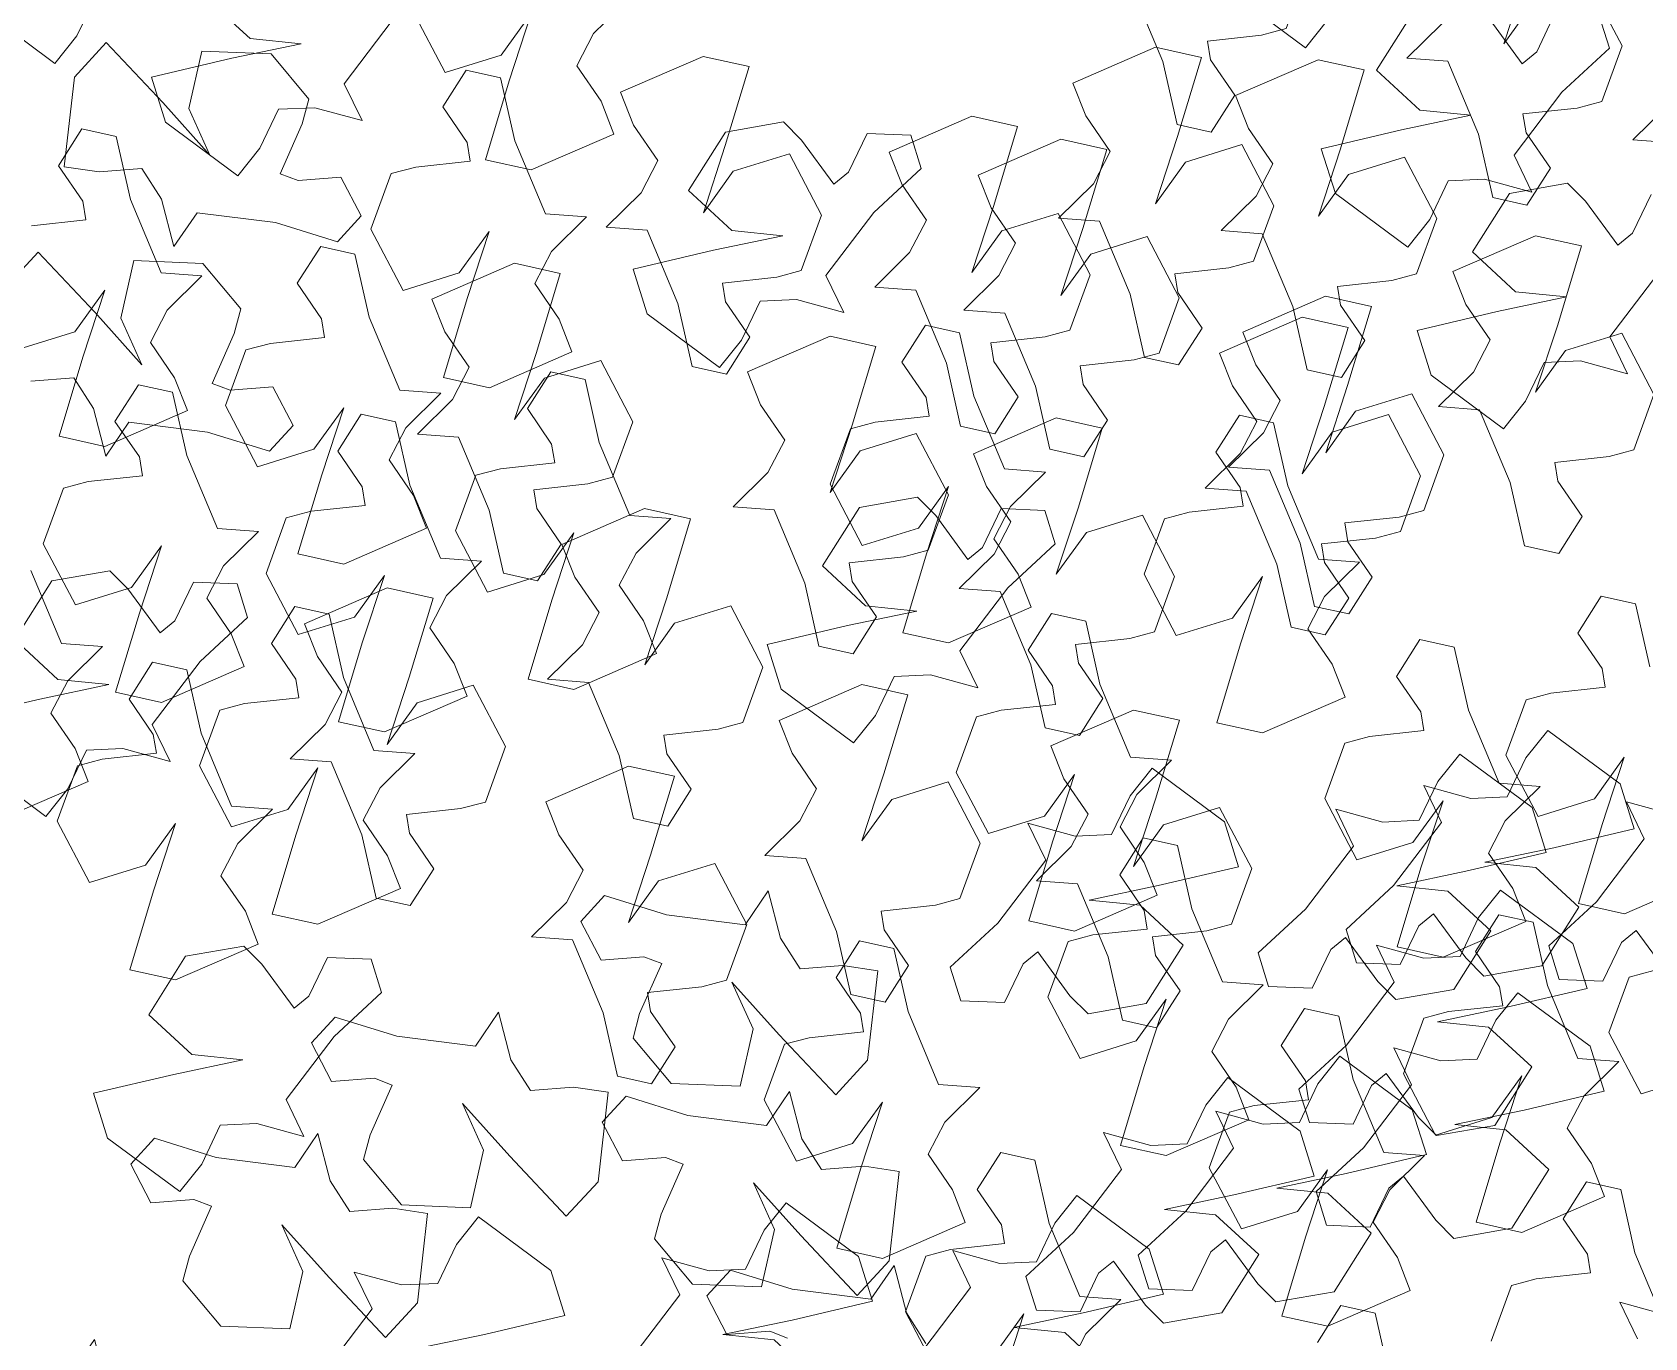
# Model space of a CAD drawing. Header units: metres. Extents: x 8 to 2416, y -346 to 476.
# Drawn here: x 214.149 to 214.665, y -95.504 to -95.085 of the extents above; entities that cross this region are included whole.
import ezdxf

# ---------------------------------------------------------------- set-up
doc = ezdxf.new("R2010")
doc.units = ezdxf.units.M
doc.linetypes.add('0', pattern=[0])
doc.layers.get('0').update_dxf_attribs({"color": 250, "linetype": '0', "lineweight": 20})
doc.layers.add('ARBOLES', color=86, linetype='Continuous', lineweight=0)

# ---------------------------------------------------------------- blocks, each defined once
blk = doc.blocks.new('TREES')
at = {"layer": 'ARBOLES', "color": 252, "true_color": 0x8da178}
for p, q in [((0.05666, 0.07381), (0.0601, 0.07791)), ((0.11789, 0.07807), (0.10928, 0.07333)), ((0.12298, 0.07743), (0.11789, 0.07807)), ((0.12121, 0.0686), (0.12298, 0.07743)), ((0.03681, 0.07438), (0.04093, 0.06805)), ((0.04686, 0.07052), (0.04969, 0.07535)), ((0.04969, 0.07535), (0.04799, 0.06782)), ((0.05517, 0.07013), (0.05666, 0.07381)), ((0.06883, 0.07244), (0.06021, 0.0677)), ((0.07391, 0.0718), (0.06883, 0.07244)), ((0.10928, 0.07333), (0.11102, 0.06989)), ((0.04093, 0.06805), (0.04686, 0.07052)), ((0.07214, 0.06297), (0.07391, 0.0718)), ((0.05818, 0.06652), (0.05517, 0.07013)), ((0.09863, 0.06869), (0.09001, 0.06395)), ((0.10372, 0.06805), (0.09863, 0.06869)), ((0.11102, 0.06989), (0.11402, 0.06628)), ((0.00379, 0.06784), (0.00069, 0.06375)), ((0.01055, 0.06189), (0.00379, 0.06784)), ((0.01428, 0.06788), (0.01346, 0.06151)), ((0.02182, 0.06829), (0.01428, 0.06788)), ((0.02641, 0.06375), (0.02182, 0.06829)), ((0.04799, 0.06782), (0.04621, 0.05899)), ((0.06021, 0.0677), (0.06195, 0.06427)), ((0.10194, 0.05922), (0.10372, 0.06805)), ((0.1195, 0.06106), (0.12121, 0.0686)), ((0.12826, 0.06836), (0.12234, 0.06589)), ((0.13238, 0.06204), (0.12826, 0.06836)), ((0.05991, 0.06309), (0.05818, 0.06652)), ((0.11402, 0.06628), (0.11254, 0.0626)), ((0.12234, 0.06589), (0.1195, 0.06106)), ((0.00069, 0.06375), (0.00049, 0.05392)), ((0.02594, 0.061), (0.02641, 0.06375)), ((0.06195, 0.06427), (0.06496, 0.06066)), ((0.09001, 0.06395), (0.09175, 0.06052)), ((0.01622, 0.05665), (0.01055, 0.06189)), ((0.0513, 0.05835), (0.05991, 0.06309)), ((0.07044, 0.05544), (0.07214, 0.06297)), ((0.07919, 0.06274), (0.07327, 0.06027)), ((0.08332, 0.05641), (0.07919, 0.06274)), ((0.11254, 0.0626), (0.1091, 0.0585)), ((0.13075, 0.0558), (0.13238, 0.06204)), ((0.01346, 0.06151), (0.01622, 0.05665)), ((0.02406, 0.05535), (0.02594, 0.061)), ((0.06496, 0.06066), (0.06347, 0.05698)), ((0.07327, 0.06027), (0.07044, 0.05544)), ((0.09175, 0.06052), (0.09476, 0.05691)), ((0.04621, 0.05899), (0.0513, 0.05835)), ((0.10024, 0.05169), (0.10194, 0.05922)), ((0.109, 0.05899), (0.10307, 0.05652)), ((0.11312, 0.05266), (0.109, 0.05899)), ((0.1091, 0.0585), (0.11358, 0.05859)), ((0.11358, 0.05859), (0.11766, 0.05097)), ((0.06347, 0.05698), (0.06003, 0.05288)), ((0.08168, 0.05017), (0.08332, 0.05641)), ((0.09476, 0.05691), (0.09327, 0.05323)), ((0.10307, 0.05652), (0.10024, 0.05169)), ((0.02605, 0.0548), (0.02406, 0.05535)), ((0.03068, 0.0556), (0.02605, 0.0548)), ((0.03328, 0.0516), (0.03068, 0.0556)), ((0.1223, 0.05363), (0.12814, 0.05482)), ((0.12814, 0.05482), (0.13075, 0.0558)), ((-0.09861, 0.05326), (-0.10023, 0.04885)), ((-0.09236, 0.04998), (-0.09385, 0.05351)), ((0.00049, 0.05392), (0.00433, 0.05371)), ((0.00433, 0.05371), (0.00896, 0.05451)), ((0.00896, 0.05451), (0.0114, 0.05138)), ((0.06003, 0.05288), (0.06451, 0.05297)), ((0.06451, 0.05297), (0.06859, 0.04534)), ((0.09327, 0.05323), (0.08983, 0.04913)), ((0.12282, 0.05162), (0.1223, 0.05363)), ((-0.13382, 0.05201), (-0.12541, 0.04692)), ((-0.11403, 0.05193), (-0.11745, 0.0452)), ((-0.1017, 0.0474), (-0.10566, 0.05186)), ((0.0114, 0.05138), (0.01324, 0.04635)), ((0.03096, 0.04854), (0.03328, 0.0516)), ((0.11149, 0.04642), (0.11312, 0.05266)), ((0.12583, 0.04801), (0.12282, 0.05162)), ((0.13893, 0.05273), (0.13031, 0.04799)), ((0.14402, 0.05209), (0.13893, 0.05273)), ((0.14224, 0.04326), (0.14402, 0.05209)), ((-0.12541, 0.04692), (-0.1233, 0.05014)), ((-0.09708, 0.04471), (-0.09236, 0.04998)), ((0.01324, 0.04635), (0.0154, 0.05028)), ((0.0154, 0.05028), (0.02404, 0.05)), ((0.02404, 0.05), (0.03096, 0.04854)), ((0.07907, 0.0492), (0.08168, 0.05017)), ((0.11766, 0.05097), (0.11986, 0.04424)), ((-0.10023, 0.04885), (-0.1017, 0.0474)), ((0.05043, 0.04803), (0.04181, 0.04329)), ((0.05551, 0.04739), (0.05043, 0.04803)), ((0.07323, 0.048), (0.07907, 0.0492)), ((0.07375, 0.046), (0.07323, 0.048)), ((0.08983, 0.04913), (0.09431, 0.04922)), ((0.09431, 0.04922), (0.09839, 0.04159)), ((0.12366, 0.04377), (0.12583, 0.04801)), ((0.13031, 0.04799), (0.13205, 0.04455)), ((0.05374, 0.03856), (0.05551, 0.04739)), ((0.07676, 0.04239), (0.07375, 0.046)), ((0.10887, 0.04545), (0.11149, 0.04642)), ((-0.11745, 0.0452), (-0.11235, 0.0413)), ((-0.10164, 0.03737), (-0.09708, 0.04471)), ((-0.00146, 0.04438), (-0.00456, 0.04029)), ((0.0053, 0.03842), (-0.00146, 0.04438)), ((0.00903, 0.04442), (0.00821, 0.03805)), ((0.01657, 0.04482), (0.00903, 0.04442)), ((0.02116, 0.04029), (0.01657, 0.04482)), ((0.06859, 0.04534), (0.07079, 0.03862)), ((0.10303, 0.04425), (0.10887, 0.04545)), ((0.10355, 0.04225), (0.10303, 0.04425)), ((0.11986, 0.04424), (0.12366, 0.04377)), ((0.13205, 0.04455), (0.13506, 0.04094)), ((0.04181, 0.04329), (0.04355, 0.03986)), ((0.07459, 0.03814), (0.07676, 0.04239)), ((0.08548, 0.04333), (0.07686, 0.03859)), ((0.09057, 0.04269), (0.08548, 0.04333)), ((0.08879, 0.03386), (0.09057, 0.04269)), ((0.14054, 0.03572), (0.14224, 0.04326)), ((0.1493, 0.04302), (0.14337, 0.04055)), ((0.15342, 0.0367), (0.1493, 0.04302)), ((-0.10675, 0.04126), (-0.11412, 0.03897)), ((-0.11235, 0.0413), (-0.10675, 0.04126)), ((0.09839, 0.04159), (0.10059, 0.03487)), ((0.10656, 0.03864), (0.10355, 0.04225)), ((0.13506, 0.04094), (0.13357, 0.03726)), ((0.14337, 0.04055), (0.14054, 0.03572)), ((-0.11412, 0.03897), (-0.12266, 0.03609)), ((0.02069, 0.03754), (0.02116, 0.04029)), ((0.04355, 0.03986), (0.04656, 0.03625)), ((-0.09933, 0.03353), (-0.10164, 0.03737)), ((0.01097, 0.03318), (0.0053, 0.03842)), ((0.00821, 0.03805), (0.01097, 0.03318)), ((0.01881, 0.03188), (0.02069, 0.03754)), ((0.05203, 0.03103), (0.05374, 0.03856)), ((0.06079, 0.03833), (0.05487, 0.03585)), ((0.06491, 0.032), (0.06079, 0.03833)), ((0.07079, 0.03862), (0.07459, 0.03814)), ((0.07686, 0.03859), (0.0786, 0.03516)), ((0.10439, 0.03439), (0.10656, 0.03864)), ((0.13357, 0.03726), (0.13013, 0.03316)), ((-0.12266, 0.03609), (-0.12067, 0.03137)), ((0.04656, 0.03625), (0.04507, 0.03257)), ((0.05487, 0.03585), (0.05203, 0.03103)), ((0.1109, 0.03676), (0.10228, 0.03202)), ((0.11598, 0.03612), (0.1109, 0.03676)), ((0.11421, 0.02729), (0.11598, 0.03612)), ((0.15179, 0.03046), (0.15342, 0.0367)), ((-0.11015, 0.0295), (-0.10853, 0.03391)), ((-0.10853, 0.03391), (-0.1046, 0.03446)), ((-0.1046, 0.03446), (-0.09933, 0.03353)), ((-0.09554, 0.03487), (-0.10176, 0.03316)), ((-0.09339, 0.03309), (-0.09554, 0.03487)), ((-0.08634, 0.03449), (-0.08796, 0.03009)), ((0.0786, 0.03516), (0.08161, 0.03155)), ((0.08709, 0.02633), (0.08879, 0.03386)), ((0.09584, 0.03363), (0.08992, 0.03116)), ((0.09997, 0.0273), (0.09584, 0.03363)), ((0.10059, 0.03487), (0.10439, 0.03439)), ((-0.10176, 0.03316), (-0.10518, 0.02643)), ((-0.08944, 0.02863), (-0.09339, 0.03309)), ((0.02081, 0.03133), (0.01881, 0.03188)), ((0.02543, 0.03213), (0.02081, 0.03133)), ((0.02803, 0.02813), (0.02543, 0.03213)), ((0.04507, 0.03257), (0.04163, 0.02847)), ((0.06328, 0.02576), (0.06491, 0.032)), ((0.10228, 0.03202), (0.10402, 0.02859)), ((0.13013, 0.03316), (0.13461, 0.03325)), ((0.13461, 0.03325), (0.13869, 0.02563)), ((-0.12067, 0.03137), (-0.11226, 0.02628)), ((-0.08796, 0.03009), (-0.08944, 0.02863)), ((-0.00092, 0.03025), (0.00371, 0.03105)), ((0.00371, 0.03105), (0.00615, 0.02792)), ((0.08161, 0.03155), (0.08012, 0.02787)), ((0.08992, 0.03116), (0.08709, 0.02633)), ((0.14917, 0.02948), (0.15179, 0.03046)), ((-0.11226, 0.02628), (-0.11015, 0.0295)), ((0.04163, 0.02847), (0.04611, 0.02855)), ((0.04611, 0.02855), (0.05019, 0.02093)), ((0.10402, 0.02859), (0.10703, 0.02498)), ((0.14333, 0.02829), (0.14917, 0.02948)), ((0.14385, 0.02628), (0.14333, 0.02829)), ((-0.10518, 0.02643), (-0.10008, 0.02253)), ((0.00615, 0.02792), (0.00799, 0.02289)), ((0.00799, 0.02289), (0.01015, 0.02681)), ((0.01015, 0.02681), (0.01879, 0.02653)), ((0.01879, 0.02653), (0.02571, 0.02508)), ((0.02571, 0.02508), (0.02803, 0.02813)), ((0.08012, 0.02787), (0.07668, 0.02377)), ((0.09833, 0.02106), (0.09997, 0.0273)), ((0.1125, 0.01976), (0.11421, 0.02729)), ((0.12126, 0.02706), (0.11534, 0.02459)), ((0.12538, 0.02073), (0.12126, 0.02706)), ((-0.08938, 0.0186), (-0.08481, 0.02594)), ((0.05483, 0.02359), (0.06067, 0.02478)), ((0.06067, 0.02478), (0.06328, 0.02576)), ((0.10703, 0.02498), (0.10554, 0.0213)), ((0.13869, 0.02563), (0.14089, 0.0189)), ((0.14686, 0.02267), (0.14385, 0.02628)), ((0.05535, 0.02159), (0.05483, 0.02359)), ((0.07668, 0.02377), (0.08116, 0.02386)), ((0.08116, 0.02386), (0.08524, 0.01623)), ((0.11534, 0.02459), (0.1125, 0.01976)), ((-0.09448, 0.0225), (-0.10186, 0.0202)), ((-0.10008, 0.02253), (-0.09448, 0.0225)), ((0.05836, 0.01798), (0.05535, 0.02159)), ((0.06708, 0.02269), (0.05846, 0.01795)), ((0.07217, 0.02205), (0.06708, 0.02269)), ((0.07039, 0.01322), (0.07217, 0.02205)), ((0.10554, 0.0213), (0.1021, 0.0172)), ((0.14469, 0.01843), (0.14686, 0.02267)), ((-0.10186, 0.0202), (-0.11039, 0.01733)), ((0.05019, 0.02093), (0.05239, 0.01421)), ((0.08988, 0.01889), (0.09572, 0.02009)), ((0.09572, 0.02009), (0.09833, 0.02106)), ((0.12375, 0.01449), (0.12538, 0.02073)), ((-0.08706, 0.01476), (-0.08938, 0.0186)), ((-0.05436, 0.01796), (-0.04926, 0.01407)), ((0.05619, 0.01373), (0.05836, 0.01798)), ((0.05846, 0.01795), (0.0602, 0.01452)), ((0.0904, 0.01689), (0.08988, 0.01889)), ((0.14089, 0.0189), (0.14469, 0.01843)), ((-0.11039, 0.01733), (-0.1084, 0.0126)), ((-0.0681, 0.01261), (-0.06648, 0.01701)), ((-0.03856, 0.01013), (-0.03399, 0.01748)), ((0.08524, 0.01623), (0.08744, 0.00951)), ((0.09341, 0.01328), (0.0904, 0.01689)), ((0.1021, 0.0172), (0.10658, 0.01729)), ((0.10658, 0.01729), (0.11066, 0.00966)), ((-0.09788, 0.01073), (-0.09626, 0.01514)), ((-0.09626, 0.01514), (-0.09233, 0.01569)), ((-0.09233, 0.01569), (-0.08706, 0.01476)), ((-0.07862, 0.01447), (-0.07021, 0.00938)), ((0.05239, 0.01421), (0.05619, 0.01373)), ((0.0602, 0.01452), (0.06321, 0.01091)), ((0.12114, 0.01352), (0.12375, 0.01449)), ((-0.16389, 0.01286), (-0.16606, 0.00861)), ((-0.16009, 0.01238), (-0.16389, 0.01286)), ((-0.15789, 0.00566), (-0.16009, 0.01238)), ((-0.1084, 0.0126), (-0.09999, 0.00751)), ((-0.07021, 0.00938), (-0.0681, 0.01261)), ((-0.04366, 0.01403), (-0.05104, 0.01174)), ((-0.04926, 0.01407), (-0.04366, 0.01403)), ((-0.02543, 0.01286), (-0.0276, 0.00861)), ((-0.02163, 0.01238), (-0.02543, 0.01286)), ((-0.01943, 0.00566), (-0.02163, 0.01238)), ((0.06869, 0.00569), (0.07039, 0.01322)), ((0.07744, 0.01299), (0.07152, 0.01052)), ((0.08157, 0.00666), (0.07744, 0.01299)), ((0.09124, 0.00903), (0.09341, 0.01328)), ((0.1153, 0.01232), (0.12114, 0.01352)), ((-0.09999, 0.00751), (-0.09788, 0.01073)), ((-0.05104, 0.01174), (-0.05957, 0.00886)), ((0.03991, 0.01142), (0.03129, 0.00668)), ((0.045, 0.01078), (0.03991, 0.01142)), ((0.04322, 0.00195), (0.045, 0.01078)), ((0.06321, 0.01091), (0.06172, 0.00723)), ((0.11582, 0.01032), (0.1153, 0.01232)), ((-0.05957, 0.00886), (-0.05758, 0.00413)), ((-0.03624, 0.0063), (-0.03856, 0.01013)), ((0.00959, 0.01046), (0.00337, 0.00875)), ((0.01174, 0.00868), (0.00959, 0.01046)), ((0.0188, 0.01008), (0.01717, 0.00567)), ((0.02356, 0.01033), (0.0188, 0.01008)), ((0.02504, 0.0068), (0.02356, 0.01033)), ((0.07152, 0.01052), (0.06869, 0.00569)), ((0.08744, 0.00951), (0.09124, 0.00903)), ((0.11066, 0.00966), (0.11286, 0.00294)), ((0.11883, 0.00671), (0.11582, 0.01032)), ((-0.16606, 0.00861), (-0.16305, 0.005)), ((-0.04544, 0.00667), (-0.04151, 0.00722)), ((-0.04151, 0.00722), (-0.03624, 0.0063)), ((-0.0276, 0.00861), (-0.02459, 0.005)), ((0.00337, 0.00875), (-0.00005, 0.00202)), ((0.0157, 0.00422), (0.01174, 0.00868)), ((0.06172, 0.00723), (0.05828, 0.00313)), ((0.16753, 0.00781), (0.16542, 0.00459)), ((0.17594, 0.00272), (0.16753, 0.00781)), ((-0.15381, -0.00196), (-0.15789, 0.00566)), ((-0.12884, 0.00629), (-0.13101, 0.00204)), ((-0.12504, 0.00581), (-0.12884, 0.00629)), ((-0.12284, -0.00091), (-0.12504, 0.00581)), ((-0.04706, 0.00226), (-0.04544, 0.00667)), ((-0.01535, -0.00196), (-0.01943, 0.00566)), ((0.01717, 0.00567), (0.0157, 0.00422)), ((0.02032, 0.00153), (0.02504, 0.0068)), ((0.03129, 0.00668), (0.03303, 0.00325)), ((0.07993, 0.00042), (0.08157, 0.00666)), ((0.09249, 0.00578), (0.08388, 0.00104)), ((0.09758, 0.00514), (0.09249, 0.00578)), ((0.12228, 0.00578), (0.11366, 0.00104)), ((0.11666, 0.00246), (0.11883, 0.00671)), ((0.12737, 0.00514), (0.12228, 0.00578)), ((-0.16305, 0.005), (-0.16253, 0.003)), ((-0.05758, 0.00413), (-0.04917, -0.00096)), ((-0.02459, 0.005), (-0.02407, 0.003)), ((0.09581, -0.00369), (0.09758, 0.00514)), ((0.12559, -0.00369), (0.12737, 0.00514)), ((0.16542, 0.00459), (0.1638, 0.00018)), ((-0.16837, 0.0018), (-0.17098, 0.00083)), ((-0.16253, 0.003), (-0.16837, 0.0018)), ((-0.13101, 0.00204), (-0.128, -0.00157)), ((-0.06662, 0.00254), (-0.06879, -0.00171)), ((-0.06282, 0.00206), (-0.06662, 0.00254)), ((-0.06062, -0.00466), (-0.06282, 0.00206)), ((-0.04917, -0.00096), (-0.04706, 0.00226)), ((-0.02991, 0.0018), (-0.03253, 0.00083)), ((-0.02407, 0.003), (-0.02991, 0.0018)), ((-0.00005, 0.00202), (0.00506, -0.00188)), ((0.03303, 0.00325), (0.03604, -0.00036)), ((0.04152, -0.00558), (0.04322, 0.00195)), ((0.05828, 0.00313), (0.06276, 0.00321)), ((0.06276, 0.00321), (0.06684, -0.00441)), ((0.11286, 0.00294), (0.11666, 0.00246)), ((0.17793, -0.00201), (0.17594, 0.00272)), ((-0.17098, 0.00083), (-0.17261, -0.00541)), ((-0.03253, 0.00083), (-0.03416, -0.00541)), ((0.01576, -0.00581), (0.02032, 0.00153)), ((0.05027, 0.00172), (0.04435, -0.00075)), ((0.0544, -0.00461), (0.05027, 0.00172)), ((0.07732, -0.00055), (0.07993, 0.00042)), ((0.08388, 0.00104), (0.08562, -0.0024)), ((0.11366, 0.00104), (0.1154, -0.0024)), ((0.1546, 0.00056), (0.15691, -0.00328)), ((0.15987, -0.00037), (0.1546, 0.00056)), ((0.1638, 0.00018), (0.15987, -0.00037)), ((-0.128, -0.00157), (-0.12748, -0.00357)), ((-0.11876, -0.00854), (-0.12284, -0.00091)), ((-0.06879, -0.00171), (-0.06578, -0.00532)), ((0.03604, -0.00036), (0.03455, -0.00404)), ((0.04435, -0.00075), (0.04152, -0.00558)), ((0.07148, -0.00175), (0.07732, -0.00055)), ((0.072, -0.00375), (0.07148, -0.00175)), ((-0.14933, -0.00188), (-0.15381, -0.00196)), ((-0.15277, -0.00598), (-0.14933, -0.00188)), ((-0.01087, -0.00188), (-0.01535, -0.00196)), ((-0.01431, -0.00598), (-0.01087, -0.00188)), ((0.01066, -0.00192), (0.00328, -0.00421)), ((0.00506, -0.00188), (0.01066, -0.00192)), ((0.08562, -0.0024), (0.08862, -0.00601)), ((0.1154, -0.0024), (0.11841, -0.00601)), ((0.15691, -0.00328), (0.15235, -0.01062)), ((0.16939, -0.00488), (0.17793, -0.00201)), ((-0.16257, -0.00927), (-0.15973, -0.00444)), ((-0.15973, -0.00444), (-0.16144, -0.01197)), ((-0.13332, -0.00477), (-0.13593, -0.00574)), ((-0.12748, -0.00357), (-0.13332, -0.00477)), ((-0.05654, -0.01229), (-0.06062, -0.00466)), ((-0.02411, -0.00927), (-0.02128, -0.00444)), ((-0.02128, -0.00444), (-0.02298, -0.01197)), ((0.00328, -0.00421), (-0.00526, -0.00709)), ((0.03455, -0.00404), (0.03111, -0.00814)), ((0.05277, -0.01085), (0.0544, -0.00461)), ((0.06684, -0.00441), (0.06904, -0.01113)), ((0.07501, -0.00736), (0.072, -0.00375)), ((0.0941, -0.01123), (0.09581, -0.00369)), ((0.10286, -0.00393), (0.09694, -0.0064)), ((0.10698, -0.01025), (0.10286, -0.00393)), ((0.12389, -0.01123), (0.12559, -0.00369)), ((0.13264, -0.00393), (0.12672, -0.0064)), ((0.13677, -0.01025), (0.13264, -0.00393)), ((0.16202, -0.00717), (0.16939, -0.00488)), ((-0.17261, -0.00541), (-0.16849, -0.01174)), ((-0.15426, -0.00966), (-0.15277, -0.00598)), ((-0.13593, -0.00574), (-0.13756, -0.01198)), ((-0.06578, -0.00532), (-0.06526, -0.00732)), ((-0.03416, -0.00541), (-0.03004, -0.01174)), ((-0.0158, -0.00966), (-0.01431, -0.00598)), ((0.01808, -0.00965), (0.01576, -0.00581)), ((0.06796, -0.00547), (0.05935, -0.01021)), ((0.07305, -0.00611), (0.06796, -0.00547)), ((0.07127, -0.01494), (0.07305, -0.00611)), ((0.08862, -0.00601), (0.08714, -0.00969)), ((0.09694, -0.0064), (0.0941, -0.01123)), ((0.11841, -0.00601), (0.11692, -0.00969)), ((0.12672, -0.0064), (0.12389, -0.01123)), ((-0.11428, -0.00845), (-0.11876, -0.00854)), ((-0.11772, -0.01255), (-0.11428, -0.00845)), ((-0.06526, -0.00732), (-0.0711, -0.00852)), ((-0.03945, -0.0078), (-0.04162, -0.01205)), ((-0.03565, -0.00828), (-0.03945, -0.0078)), ((-0.03345, -0.015), (-0.03565, -0.00828)), ((-0.00526, -0.00709), (-0.00327, -0.01181)), ((0.00887, -0.00927), (0.0128, -0.00872)), ((0.0128, -0.00872), (0.01808, -0.00965)), ((0.03111, -0.00814), (0.03559, -0.00805)), ((0.03559, -0.00805), (0.03967, -0.01568)), ((0.07284, -0.01161), (0.07501, -0.00736)), ((0.16762, -0.00721), (0.16202, -0.00717)), ((0.17272, -0.01111), (0.16762, -0.00721)), ((-0.16849, -0.01174), (-0.16257, -0.00927)), ((-0.15125, -0.01327), (-0.15426, -0.00966)), ((-0.08765, -0.00968), (-0.08982, -0.01393)), ((-0.08385, -0.01016), (-0.08765, -0.00968)), ((-0.08165, -0.01688), (-0.08385, -0.01016)), ((-0.03004, -0.01174), (-0.02411, -0.00927)), ((-0.01279, -0.01327), (-0.0158, -0.00966)), ((0.00725, -0.01368), (0.00887, -0.00927)), ((0.05935, -0.01021), (0.06108, -0.01365)), ((0.08714, -0.00969), (0.0837, -0.01379)), ((0.10535, -0.01649), (0.10698, -0.01025)), ((0.11692, -0.00969), (0.11348, -0.01379)), ((0.13514, -0.01649), (0.13677, -0.01025)), ((0.16403, -0.01003), (0.16192, -0.01325)), ((0.17244, -0.01512), (0.16403, -0.01003)), ((-0.16144, -0.01197), (-0.16321, -0.0208)), ((-0.13756, -0.01198), (-0.13344, -0.01831)), ((-0.12752, -0.01584), (-0.12468, -0.01101)), ((-0.12468, -0.01101), (-0.12639, -0.01854)), ((-0.05206, -0.0122), (-0.05654, -0.01229)), ((-0.0555, -0.0163), (-0.05206, -0.0122)), ((-0.04162, -0.01205), (-0.03861, -0.01566)), ((-0.02298, -0.01197), (-0.02476, -0.0208)), ((-0.00327, -0.01181), (0.00515, -0.0169)), ((0.04431, -0.01302), (0.05015, -0.01182)), ((0.05015, -0.01182), (0.05277, -0.01085)), ((0.06904, -0.01113), (0.07284, -0.01161)), ((0.15235, -0.01062), (0.14763, -0.01589)), ((0.1693, -0.01784), (0.17272, -0.01111)), ((-0.14951, -0.0167), (-0.15125, -0.01327)), ((-0.1192, -0.01623), (-0.11772, -0.01255)), ((-0.08982, -0.01393), (-0.08681, -0.01753)), ((-0.01106, -0.0167), (-0.01279, -0.01327)), ((0.00515, -0.0169), (0.00725, -0.01368)), ((0.04483, -0.01502), (0.04431, -0.01302)), ((0.06108, -0.01365), (0.06409, -0.01725)), ((0.0837, -0.01379), (0.08818, -0.0137)), ((0.08818, -0.0137), (0.09226, -0.02132)), ((0.11348, -0.01379), (0.11796, -0.0137)), ((0.11796, -0.0137), (0.12204, -0.02132)), ((0.1555, -0.01477), (0.15698, -0.01331)), ((0.15698, -0.01331), (0.16093, -0.01777)), ((0.16192, -0.01325), (0.1603, -0.01766)), ((-0.13344, -0.01831), (-0.12752, -0.01584)), ((-0.0653, -0.01959), (-0.06246, -0.01476)), ((-0.06246, -0.01476), (-0.06417, -0.02229)), ((-0.03861, -0.01566), (-0.03809, -0.01767)), ((-0.02937, -0.02263), (-0.03345, -0.015)), ((0.03967, -0.01568), (0.04187, -0.0224)), ((0.04784, -0.01863), (0.04483, -0.01502)), ((0.06957, -0.02248), (0.07127, -0.01494)), ((0.07833, -0.01517), (0.0724, -0.01765)), ((0.08245, -0.0215), (0.07833, -0.01517)), ((0.15388, -0.01917), (0.1555, -0.01477)), ((0.17443, -0.01985), (0.17244, -0.01512)), ((-0.15813, -0.02144), (-0.14951, -0.0167)), ((-0.14724, -0.01718), (-0.14941, -0.02142)), ((-0.14344, -0.01766), (-0.14724, -0.01718)), ((-0.1162, -0.01984), (-0.1192, -0.01623)), ((-0.10692, -0.01625), (-0.10909, -0.0205)), ((-0.10312, -0.01673), (-0.10692, -0.01625)), ((-0.10092, -0.02345), (-0.10312, -0.01673)), ((-0.08681, -0.01753), (-0.08629, -0.01954)), ((-0.05698, -0.01998), (-0.0555, -0.0163)), ((-0.01967, -0.02144), (-0.01106, -0.0167)), ((0.06409, -0.01725), (0.0626, -0.02093)), ((0.0969, -0.01866), (0.10274, -0.01747)), ((0.10274, -0.01747), (0.10535, -0.01649)), ((0.12668, -0.01866), (0.13252, -0.01747)), ((0.13252, -0.01747), (0.13514, -0.01649)), ((0.14763, -0.01589), (0.14912, -0.01942)), ((0.1511, -0.01728), (0.15341, -0.02112)), ((0.15637, -0.01821), (0.1511, -0.01728)), ((-0.14124, -0.02438), (-0.14344, -0.01766)), ((-0.12639, -0.01854), (-0.12816, -0.02737)), ((-0.04393, -0.01886), (-0.04654, -0.01983)), ((-0.03809, -0.01767), (-0.04393, -0.01886)), ((-0.01317, -0.01907), (-0.01533, -0.02332)), ((-0.00936, -0.01955), (-0.01317, -0.01907)), ((0.04567, -0.02288), (0.04784, -0.01863)), ((0.0724, -0.01765), (0.06957, -0.02248)), ((0.09742, -0.02067), (0.0969, -0.01866)), ((0.1272, -0.02067), (0.12668, -0.01866)), ((0.14912, -0.01942), (0.15388, -0.01917)), ((0.1603, -0.01766), (0.15637, -0.01821)), ((0.16093, -0.01777), (0.16308, -0.01955)), ((0.16308, -0.01955), (0.1693, -0.01784)), ((-0.16321, -0.0208), (-0.15813, -0.02144)), ((-0.11446, -0.02327), (-0.1162, -0.01984)), ((-0.10909, -0.0205), (-0.10608, -0.02411)), ((-0.09213, -0.02073), (-0.09475, -0.02171)), ((-0.08629, -0.01954), (-0.09213, -0.02073)), ((-0.07122, -0.02206), (-0.0653, -0.01959)), ((-0.05398, -0.02359), (-0.05698, -0.01998)), ((-0.04654, -0.01983), (-0.04818, -0.02607)), ((-0.02476, -0.0208), (-0.01967, -0.02144)), ((-0.00716, -0.02627), (-0.00936, -0.01955)), ((0.0626, -0.02093), (0.05916, -0.02504)), ((0.10043, -0.02428), (0.09742, -0.02067)), ((0.13021, -0.02428), (0.1272, -0.02067)), ((0.15341, -0.02112), (0.14885, -0.02846)), ((0.1659, -0.02272), (0.17443, -0.01985)), ((-0.14941, -0.02142), (-0.1464, -0.02503)), ((-0.09475, -0.02171), (-0.09638, -0.02795)), ((-0.06417, -0.02229), (-0.06594, -0.03112)), ((-0.02489, -0.02254), (-0.02937, -0.02263)), ((-0.02833, -0.02664), (-0.02489, -0.02254)), ((0.04187, -0.0224), (0.04567, -0.02288)), ((0.08082, -0.02774), (0.08245, -0.0215)), ((0.09226, -0.02132), (0.09446, -0.02804)), ((0.12204, -0.02132), (0.12424, -0.02804)), ((0.15852, -0.02502), (0.1659, -0.02272)), ((-0.13716, -0.032), (-0.14124, -0.02438)), ((-0.12307, -0.02801), (-0.11446, -0.02327)), ((-0.10608, -0.02411), (-0.10556, -0.02611)), ((-0.09684, -0.03107), (-0.10092, -0.02345)), ((-0.05224, -0.02702), (-0.05398, -0.02359)), ((-0.01533, -0.02332), (-0.01233, -0.02693)), ((0.09826, -0.02852), (0.10043, -0.02428)), ((0.12804, -0.02852), (0.13021, -0.02428)), ((-0.1464, -0.02503), (-0.14588, -0.02704)), ((-0.10556, -0.02611), (-0.1114, -0.0273)), ((-0.05785, -0.0247), (-0.06002, -0.02894)), ((-0.05405, -0.02517), (-0.05785, -0.0247)), ((-0.05185, -0.0319), (-0.05405, -0.02517)), ((-0.04818, -0.02607), (-0.04405, -0.0324)), ((-0.03813, -0.02993), (-0.0353, -0.0251)), ((-0.0353, -0.0251), (-0.037, -0.03263)), ((-0.03332, -0.02564), (-0.03548, -0.02989)), ((-0.02951, -0.02612), (-0.03332, -0.02564)), ((-0.02731, -0.03284), (-0.02951, -0.02612)), ((-0.00309, -0.0339), (-0.00716, -0.02627)), ((0.05916, -0.02504), (0.06364, -0.02495)), ((0.06364, -0.02495), (0.06772, -0.03257)), ((0.16412, -0.02505), (0.15852, -0.02502)), ((0.16922, -0.02895), (0.16412, -0.02505)), ((-0.14588, -0.02704), (-0.15172, -0.02823)), ((-0.12816, -0.02737), (-0.12307, -0.02801)), ((-0.1114, -0.0273), (-0.11401, -0.02828)), ((-0.09638, -0.02795), (-0.09226, -0.03427)), ((-0.08633, -0.0318), (-0.0835, -0.02697)), ((-0.0835, -0.02697), (-0.0852, -0.03451)), ((-0.06085, -0.03176), (-0.05224, -0.02702)), ((-0.02982, -0.03032), (-0.02833, -0.02664)), ((-0.01233, -0.02693), (-0.0118, -0.02893)), ((0.0782, -0.02872), (0.08082, -0.02774)), ((0.09446, -0.02804), (0.09826, -0.02852)), ((0.12424, -0.02804), (0.12804, -0.02852)), ((-0.15433, -0.02921), (-0.15596, -0.03545)), ((-0.15172, -0.02823), (-0.15433, -0.02921)), ((-0.11401, -0.02828), (-0.11564, -0.03452)), ((-0.06002, -0.02894), (-0.05701, -0.03255)), ((-0.03548, -0.02989), (-0.03248, -0.0335)), ((-0.0118, -0.02893), (-0.01764, -0.03013)), ((0.02799, -0.02897), (0.02177, -0.03068)), ((0.03015, -0.03075), (0.02799, -0.02897)), ((0.0372, -0.02935), (0.03558, -0.03376)), ((0.04196, -0.0291), (0.0372, -0.02935)), ((0.04344, -0.03263), (0.04196, -0.0291)), ((0.07236, -0.02991), (0.0782, -0.02872)), ((0.07288, -0.03192), (0.07236, -0.02991)), ((0.14885, -0.02846), (0.14413, -0.03373)), ((0.14826, -0.02975), (0.14615, -0.03297)), ((0.15667, -0.03484), (0.14826, -0.02975)), ((0.1658, -0.03568), (0.16922, -0.02895)), ((-0.09236, -0.03099), (-0.09684, -0.03107)), ((-0.0958, -0.03509), (-0.09236, -0.03099)), ((-0.06594, -0.03112), (-0.06085, -0.03176)), ((-0.04405, -0.0324), (-0.03813, -0.02993)), ((-0.02681, -0.03393), (-0.02982, -0.03032)), ((-0.02026, -0.0311), (-0.02189, -0.03734)), ((-0.01764, -0.03013), (-0.02026, -0.0311)), ((0.02177, -0.03068), (0.01835, -0.03741)), ((0.0341, -0.03521), (0.03015, -0.03075)), ((0.152, -0.03261), (0.15348, -0.03115)), ((0.15348, -0.03115), (0.15743, -0.03561)), ((-0.13268, -0.03191), (-0.13716, -0.032)), ((-0.13612, -0.03601), (-0.13268, -0.03191)), ((-0.09226, -0.03427), (-0.08633, -0.0318)), ((-0.05701, -0.03255), (-0.05649, -0.03456)), ((-0.04777, -0.03952), (-0.05185, -0.0319)), ((-0.037, -0.03263), (-0.03878, -0.04146)), ((-0.02324, -0.04047), (-0.02731, -0.03284)), ((0.03872, -0.0379), (0.04344, -0.03263)), ((0.06772, -0.03257), (0.06992, -0.03929)), ((0.07589, -0.03552), (0.07288, -0.03192)), ((0.14615, -0.03297), (0.14453, -0.03737)), ((0.15038, -0.03701), (0.152, -0.03261)), ((-0.14592, -0.0393), (-0.14308, -0.03447)), ((-0.14308, -0.03447), (-0.14479, -0.04201)), ((-0.11564, -0.03452), (-0.11152, -0.04085)), ((-0.1056, -0.03838), (-0.10276, -0.03355)), ((-0.10276, -0.03355), (-0.10447, -0.04108)), ((-0.09728, -0.03877), (-0.0958, -0.03509)), ((-0.0852, -0.03451), (-0.08698, -0.04334)), ((-0.05649, -0.03456), (-0.06233, -0.03575)), ((-0.03248, -0.0335), (-0.03196, -0.03551)), ((-0.02507, -0.03736), (-0.02681, -0.03393)), ((0.0014, -0.03381), (-0.00309, -0.0339)), ((-0.00204, -0.03791), (0.0014, -0.03381)), ((0.03558, -0.03376), (0.0341, -0.03521)), ((0.14413, -0.03373), (0.14562, -0.03726)), ((0.15866, -0.03956), (0.15667, -0.03484)), ((-0.15596, -0.03545), (-0.15184, -0.04177)), ((-0.1376, -0.03969), (-0.13612, -0.03601)), ((-0.06495, -0.03673), (-0.06658, -0.04297)), ((-0.06233, -0.03575), (-0.06495, -0.03673)), ((-0.03779, -0.0367), (-0.04041, -0.03767)), ((-0.03196, -0.03551), (-0.03779, -0.0367)), ((-0.01184, -0.0412), (-0.00901, -0.03637)), ((-0.00901, -0.03637), (-0.01072, -0.0439)), ((0.07372, -0.03977), (0.07589, -0.03552)), ((0.15743, -0.03561), (0.15958, -0.03739)), ((0.15958, -0.03739), (0.1658, -0.03568)), ((-0.11152, -0.04085), (-0.1056, -0.03838)), ((-0.04041, -0.03767), (-0.04204, -0.04391)), ((-0.03369, -0.0421), (-0.02507, -0.03736)), ((-0.02189, -0.03734), (-0.01777, -0.04367)), ((-0.00353, -0.04159), (-0.00204, -0.03791)), ((0.01835, -0.03741), (0.02346, -0.04131)), ((0.03416, -0.04524), (0.03872, -0.0379)), ((0.13533, -0.037), (0.13765, -0.04084)), ((0.1406, -0.03793), (0.13533, -0.037)), ((0.14453, -0.03737), (0.1406, -0.03793)), ((0.14562, -0.03726), (0.15038, -0.03701)), ((-0.15184, -0.04177), (-0.14592, -0.0393)), ((-0.1346, -0.0433), (-0.1376, -0.03969)), ((-0.09428, -0.04238), (-0.09728, -0.03877)), ((-0.08189, -0.04398), (-0.07328, -0.03924)), ((-0.04329, -0.03943), (-0.04777, -0.03952)), ((-0.04673, -0.04353), (-0.04329, -0.03943)), ((-0.01876, -0.04038), (-0.02324, -0.04047)), ((-0.02219, -0.04448), (-0.01876, -0.04038)), ((0.06992, -0.03929), (0.07372, -0.03977)), ((0.15013, -0.04244), (0.15866, -0.03956)), ((-0.14479, -0.04201), (-0.14656, -0.05084)), ((-0.13497, -0.04066), (-0.13714, -0.04491)), ((-0.13117, -0.04114), (-0.13497, -0.04066)), ((-0.12897, -0.04786), (-0.13117, -0.04114)), ((-0.10447, -0.04108), (-0.10624, -0.04991)), ((-0.05653, -0.04682), (-0.0537, -0.04199)), ((-0.0537, -0.04199), (-0.0554, -0.04953)), ((-0.03878, -0.04146), (-0.03369, -0.0421)), ((-0.01777, -0.04367), (-0.01184, -0.0412)), ((-0.00052, -0.0452), (-0.00353, -0.04159)), ((0.02906, -0.04135), (0.02168, -0.04364)), ((0.02346, -0.04131), (0.02906, -0.04135)), ((0.13765, -0.04084), (0.13308, -0.04818)), ((-0.13286, -0.04674), (-0.1346, -0.0433)), ((-0.09254, -0.04581), (-0.09428, -0.04238)), ((-0.08698, -0.04334), (-0.08189, -0.04398)), ((-0.06658, -0.04297), (-0.06245, -0.04929)), ((-0.04822, -0.04721), (-0.04673, -0.04353)), ((-0.04204, -0.04391), (-0.03792, -0.05024)), ((-0.03199, -0.04777), (-0.02916, -0.04294)), ((-0.02916, -0.04294), (-0.03087, -0.05048)), ((-0.01072, -0.0439), (-0.01249, -0.05273)), ((0.02168, -0.04364), (0.01314, -0.04652)), ((0.14275, -0.04473), (0.15013, -0.04244)), ((-0.13714, -0.04491), (-0.13413, -0.04852)), ((-0.09554, -0.04536), (-0.0977, -0.04961)), ((-0.09173, -0.04584), (-0.09554, -0.04536)), ((-0.02368, -0.04816), (-0.02219, -0.04448)), ((0.00121, -0.04863), (-0.00052, -0.0452)), ((0.03648, -0.04908), (0.03416, -0.04524)), ((0.14835, -0.04477), (0.14275, -0.04473)), ((0.15345, -0.04866), (0.14835, -0.04477)), ((-0.14147, -0.05148), (-0.13286, -0.04674)), ((-0.10116, -0.05055), (-0.09254, -0.04581)), ((-0.08953, -0.05256), (-0.09173, -0.04584)), ((-0.06356, -0.05361), (-0.06763, -0.04599)), ((-0.06245, -0.04929), (-0.05653, -0.04682)), ((-0.04521, -0.05082), (-0.04822, -0.04721)), ((-0.03859, -0.04723), (-0.04075, -0.05148)), ((-0.03478, -0.04771), (-0.03859, -0.04723)), ((0.01314, -0.04652), (0.01514, -0.05124)), ((-0.13413, -0.04852), (-0.13361, -0.05052)), ((-0.12489, -0.05549), (-0.12897, -0.04786)), ((-0.03792, -0.05024), (-0.03199, -0.04777)), ((-0.03258, -0.05443), (-0.03478, -0.04771)), ((-0.02067, -0.05177), (-0.02368, -0.04816)), ((-0.0074, -0.05337), (0.00121, -0.04863)), ((0.02565, -0.05311), (0.02727, -0.0487)), ((0.02727, -0.0487), (0.03121, -0.04815)), ((0.03121, -0.04815), (0.03648, -0.04908)), ((0.12109, -0.04759), (0.11899, -0.05081)), ((0.1295, -0.05268), (0.12109, -0.04759)), ((0.13308, -0.04818), (0.12836, -0.05344)), ((0.15004, -0.0554), (0.15345, -0.04866)), ((-0.14656, -0.05084), (-0.14147, -0.05148)), ((-0.13361, -0.05052), (-0.13945, -0.05172)), ((-0.10624, -0.04991), (-0.10116, -0.05055)), ((-0.0977, -0.04961), (-0.0947, -0.05321)), ((-0.08073, -0.05082), (-0.08236, -0.05706)), ((-0.07811, -0.04984), (-0.08073, -0.05082)), ((-0.0554, -0.04953), (-0.05718, -0.05836)), ((-0.04347, -0.05426), (-0.04521, -0.05082)), ((-0.03087, -0.05048), (-0.03264, -0.0593)), ((0.11899, -0.05081), (0.11737, -0.05521)), ((0.13623, -0.05232), (0.13771, -0.05087)), ((0.13771, -0.05087), (0.14166, -0.05533)), ((-0.14207, -0.05269), (-0.1437, -0.05893)), ((-0.13945, -0.05172), (-0.14207, -0.05269)), ((-0.08546, -0.06018), (-0.08953, -0.05256)), ((-0.04075, -0.05148), (-0.03774, -0.05509)), ((-0.01894, -0.0552), (-0.02067, -0.05177)), ((-0.01249, -0.05273), (-0.0074, -0.05337)), ((0.01514, -0.05124), (0.02355, -0.05633)), ((0.08956, -0.05134), (0.08745, -0.05456)), ((0.09797, -0.05643), (0.08956, -0.05134)), ((0.1315, -0.0574), (0.1295, -0.05268)), ((0.13461, -0.05673), (0.13623, -0.05232)), ((-0.0947, -0.05321), (-0.09417, -0.05522)), ((-0.05907, -0.05352), (-0.06356, -0.05361)), ((-0.06251, -0.05762), (-0.05907, -0.05352)), ((-0.05209, -0.059), (-0.04347, -0.05426)), ((-0.02851, -0.06206), (-0.03258, -0.05443)), ((0.02355, -0.05633), (0.02565, -0.05311)), ((0.08745, -0.05456), (0.08583, -0.05896)), ((0.12836, -0.05344), (0.12985, -0.05698)), ((-0.16476, -0.05473), (-0.16692, -0.05898)), ((-0.16095, -0.05521), (-0.16476, -0.05473)), ((-0.15875, -0.06193), (-0.16095, -0.05521)), ((-0.12041, -0.0554), (-0.12489, -0.05549)), ((-0.12385, -0.0595), (-0.12041, -0.0554)), ((-0.09417, -0.05522), (-0.10001, -0.05641)), ((-0.05349, -0.05473), (-0.05565, -0.05898)), ((-0.04968, -0.05521), (-0.05349, -0.05473)), ((-0.04748, -0.06193), (-0.04968, -0.05521)), ((-0.03774, -0.05509), (-0.03722, -0.0571)), ((-0.02755, -0.05994), (-0.01894, -0.0552)), ((0.05626, -0.05603), (0.05415, -0.05925)), ((0.06467, -0.06112), (0.05626, -0.05603)), ((0.10816, -0.05484), (0.11048, -0.05868)), ((0.11343, -0.05577), (0.10816, -0.05484)), ((0.11737, -0.05521), (0.11343, -0.05577)), ((0.14166, -0.05533), (0.14381, -0.05711)), ((0.14381, -0.05711), (0.15004, -0.0554)), ((-0.13365, -0.06279), (-0.13082, -0.05796)), ((-0.13082, -0.05796), (-0.13252, -0.06549)), ((-0.11569, -0.05756), (-0.11785, -0.0618)), ((-0.11188, -0.05803), (-0.11569, -0.05756)), ((-0.10968, -0.06476), (-0.11188, -0.05803)), ((-0.10263, -0.05739), (-0.10426, -0.06363)), ((-0.10001, -0.05641), (-0.10263, -0.05739)), ((-0.08236, -0.05706), (-0.07824, -0.06338)), ((-0.064, -0.06131), (-0.06251, -0.05762)), ((-0.03722, -0.0571), (-0.04306, -0.05829)), ((0.09996, -0.06115), (0.09797, -0.05643)), ((0.12296, -0.06028), (0.1315, -0.0574)), ((0.12985, -0.05698), (0.13461, -0.05673)), ((-0.16692, -0.05898), (-0.16391, -0.06259)), ((-0.1437, -0.05893), (-0.13957, -0.06526)), ((-0.12534, -0.06318), (-0.12385, -0.0595)), ((-0.05718, -0.05836), (-0.05209, -0.059)), ((-0.05565, -0.05898), (-0.05265, -0.06259)), ((-0.04568, -0.05926), (-0.04731, -0.0655)), ((-0.04306, -0.05829), (-0.04568, -0.05926)), ((-0.03264, -0.0593), (-0.02755, -0.05994)), ((0.05415, -0.05925), (0.05253, -0.06366)), ((0.07663, -0.05859), (0.07895, -0.06243)), ((0.0819, -0.05952), (0.07663, -0.05859)), ((0.08583, -0.05896), (0.0819, -0.05952)), ((0.11048, -0.05868), (0.10592, -0.06602)), ((-0.08097, -0.06009), (-0.08546, -0.06018)), ((-0.08441, -0.0642), (-0.08097, -0.06009)), ((-0.07824, -0.06338), (-0.07231, -0.06091)), ((-0.06099, -0.06491), (-0.064, -0.06131)), ((0.06666, -0.06585), (0.06467, -0.06112)), ((0.09143, -0.06403), (0.09996, -0.06115)), ((0.11558, -0.06257), (0.12296, -0.06028)), ((-0.16391, -0.06259), (-0.16339, -0.06459)), ((-0.15468, -0.06956), (-0.15875, -0.06193)), ((-0.13957, -0.06526), (-0.13365, -0.06279)), ((-0.12233, -0.06679), (-0.12534, -0.06318)), ((-0.11785, -0.0618), (-0.11485, -0.06541)), ((-0.09421, -0.06748), (-0.09138, -0.06266)), ((-0.09138, -0.06266), (-0.09309, -0.07019)), ((-0.05265, -0.06259), (-0.05212, -0.06459)), ((-0.04341, -0.06956), (-0.04748, -0.06193)), ((-0.02402, -0.06197), (-0.02851, -0.06206)), ((-0.02746, -0.06607), (-0.02402, -0.06197)), ((0.04333, -0.06329), (0.04565, -0.06712)), ((0.0486, -0.06421), (0.04333, -0.06329)), ((0.07895, -0.06243), (0.07438, -0.06977)), ((0.12118, -0.06261), (0.11558, -0.06257)), ((0.12628, -0.06651), (0.12118, -0.06261)), ((-0.16339, -0.06459), (-0.16923, -0.06579)), ((-0.10561, -0.07238), (-0.10968, -0.06476)), ((-0.10426, -0.06363), (-0.10014, -0.06996)), ((-0.0859, -0.06788), (-0.08441, -0.0642)), ((-0.05926, -0.06835), (-0.06099, -0.06491)), ((-0.05212, -0.06459), (-0.05796, -0.06579)), ((-0.03726, -0.06936), (-0.03443, -0.06453)), ((-0.03443, -0.06453), (-0.03613, -0.07207)), ((0.05253, -0.06366), (0.0486, -0.06421)), ((0.08405, -0.06632), (0.09143, -0.06403)), ((-0.17185, -0.06676), (-0.17348, -0.073)), ((-0.16923, -0.06579), (-0.17185, -0.06676)), ((-0.13252, -0.06549), (-0.1343, -0.07432)), ((-0.12059, -0.07022), (-0.12233, -0.06679)), ((-0.11485, -0.06541), (-0.11432, -0.06742)), ((-0.06058, -0.06676), (-0.06221, -0.073)), ((-0.05796, -0.06579), (-0.06058, -0.06676)), ((-0.04731, -0.0655), (-0.04319, -0.07183)), ((-0.02895, -0.06975), (-0.02746, -0.06607)), ((0.05813, -0.06873), (0.06666, -0.06585)), ((0.08965, -0.06636), (0.08405, -0.06632)), ((0.09475, -0.07025), (0.08965, -0.06636)), ((0.10592, -0.06602), (0.10119, -0.07129)), ((-0.12016, -0.06861), (-0.12278, -0.06958)), ((-0.11432, -0.06742), (-0.12016, -0.06861)), ((-0.10014, -0.06996), (-0.09421, -0.06748)), ((-0.08289, -0.07148), (-0.0859, -0.06788)), ((-0.06787, -0.07309), (-0.05926, -0.06835)), ((0.04565, -0.06712), (0.04108, -0.07447)), ((-0.15019, -0.06947), (-0.15468, -0.06956)), ((-0.15363, -0.07357), (-0.15019, -0.06947)), ((-0.12921, -0.07496), (-0.12059, -0.07022)), ((-0.12278, -0.06958), (-0.12441, -0.07583)), ((-0.09309, -0.07019), (-0.09486, -0.07902)), ((-0.03892, -0.06947), (-0.04341, -0.06956)), ((-0.04319, -0.07183), (-0.03726, -0.06936)), ((-0.04236, -0.07357), (-0.03892, -0.06947)), ((-0.02594, -0.07336), (-0.02895, -0.06975)), ((0.05075, -0.07102), (0.05813, -0.06873)), ((0.07438, -0.06977), (0.06966, -0.07503)), ((0.09133, -0.07699), (0.09475, -0.07025)), ((0.10744, -0.07457), (0.10906, -0.07016)), ((0.10906, -0.07016), (0.11054, -0.06871)), ((0.11054, -0.06871), (0.11449, -0.07317)), ((-0.16343, -0.07686), (-0.1606, -0.07203)), ((-0.1606, -0.07203), (-0.1623, -0.07956)), ((-0.08116, -0.07492), (-0.08289, -0.07148)), ((-0.05216, -0.07686), (-0.04933, -0.07203)), ((-0.04933, -0.07203), (-0.05103, -0.07956)), ((-0.03613, -0.07207), (-0.03791, -0.08089)), ((0.05635, -0.07106), (0.05075, -0.07102)), ((0.06145, -0.07495), (0.05635, -0.07106)), ((0.10119, -0.07129), (0.10268, -0.07482)), ((-0.17348, -0.073), (-0.16936, -0.07933)), ((-0.15512, -0.07725), (-0.15363, -0.07357)), ((-0.10113, -0.07229), (-0.10561, -0.07238)), ((-0.10456, -0.07639), (-0.10113, -0.07229)), ((-0.08327, -0.07352), (-0.08544, -0.07777)), ((-0.07947, -0.074), (-0.08327, -0.07352)), ((-0.06221, -0.073), (-0.05809, -0.07933)), ((-0.04385, -0.07725), (-0.04236, -0.07357)), ((-0.02421, -0.07679), (-0.02594, -0.07336)), ((0.01577, -0.07329), (0.01361, -0.07721)), ((0.0176, -0.07831), (0.01577, -0.07329)), ((0.07591, -0.07832), (0.07753, -0.07391)), ((0.07753, -0.07391), (0.07901, -0.07246)), ((0.07901, -0.07246), (0.08296, -0.07692)), ((-0.1343, -0.07432), (-0.12921, -0.07496)), ((-0.11436, -0.07968), (-0.11153, -0.07485)), ((-0.11153, -0.07485), (-0.11324, -0.08239)), ((-0.08977, -0.07966), (-0.08116, -0.07492)), ((-0.07727, -0.08072), (-0.07947, -0.074)), ((-0.00196, -0.07547), (-0.00427, -0.07853)), ((0.00496, -0.07693), (-0.00196, -0.07547)), ((0.04108, -0.07447), (0.03636, -0.07973)), ((0.05803, -0.08168), (0.06145, -0.07495)), ((0.06966, -0.07503), (0.07115, -0.07857)), ((0.10268, -0.07482), (0.10744, -0.07457)), ((-0.16936, -0.07933), (-0.16343, -0.07686)), ((-0.15211, -0.08086), (-0.15512, -0.07725)), ((-0.14724, -0.07632), (-0.14941, -0.08057)), ((-0.14344, -0.0768), (-0.14724, -0.07632)), ((-0.14124, -0.08352), (-0.14344, -0.0768)), ((-0.12441, -0.07583), (-0.12029, -0.08215)), ((-0.10605, -0.08007), (-0.10456, -0.07639)), ((-0.05809, -0.07933), (-0.05216, -0.07686)), ((-0.04084, -0.08086), (-0.04385, -0.07725)), ((-0.03282, -0.08153), (-0.02421, -0.07679)), ((0.01361, -0.07721), (0.00496, -0.07693)), ((0.04423, -0.07861), (0.04571, -0.07715)), ((0.04571, -0.07715), (0.04966, -0.08161)), ((0.08296, -0.07692), (0.08511, -0.0787)), ((0.08511, -0.0787), (0.09133, -0.07699)), ((0.09831, -0.0767), (0.0962, -0.07992)), ((0.10672, -0.08178), (0.09831, -0.0767)), ((-0.09486, -0.07902), (-0.08977, -0.07966)), ((-0.08544, -0.07777), (-0.08243, -0.08138)), ((-0.00427, -0.07853), (-0.00168, -0.08253)), ((0.02005, -0.08144), (0.0176, -0.07831)), ((0.04261, -0.08302), (0.04423, -0.07861)), ((0.07115, -0.07857), (0.07591, -0.07832)), ((-0.1623, -0.07956), (-0.16408, -0.08839)), ((-0.15038, -0.08429), (-0.15211, -0.08086)), ((-0.14941, -0.08057), (-0.1464, -0.08418)), ((-0.12029, -0.08215), (-0.11436, -0.07968)), ((-0.10304, -0.08368), (-0.10605, -0.08007)), ((-0.07319, -0.08835), (-0.07727, -0.08072)), ((-0.05103, -0.07956), (-0.05281, -0.08839)), ((-0.03911, -0.08429), (-0.04084, -0.08086)), ((-0.03791, -0.08089), (-0.03282, -0.08153)), ((0.02467, -0.08064), (0.02005, -0.08144)), ((0.02852, -0.08086), (0.02467, -0.08064)), ((0.02831, -0.09069), (0.02852, -0.08086)), ((0.03636, -0.07973), (0.03785, -0.08326)), ((0.0962, -0.07992), (0.09458, -0.08432)), ((-0.11324, -0.08239), (-0.11501, -0.09122)), ((-0.08243, -0.08138), (-0.08191, -0.08338)), ((-0.00168, -0.08253), (0.00295, -0.08173)), ((0.00295, -0.08173), (0.00495, -0.08228)), ((0.00495, -0.08228), (0.00306, -0.08793)), ((0.04966, -0.08161), (0.05181, -0.08339)), ((0.05181, -0.08339), (0.05803, -0.08168)), ((0.10871, -0.08651), (0.10672, -0.08178)), ((-0.15899, -0.08903), (-0.15038, -0.08429)), ((-0.1464, -0.08418), (-0.14588, -0.08618)), ((-0.13716, -0.09115), (-0.14124, -0.08352)), ((-0.10131, -0.08711), (-0.10304, -0.08368)), ((-0.08191, -0.08338), (-0.08775, -0.08458)), ((-0.04772, -0.08903), (-0.03911, -0.08429)), ((0.01278, -0.08358), (0.01846, -0.08882)), ((0.01555, -0.08845), (0.01278, -0.08358)), ((0.03785, -0.08326), (0.04261, -0.08302)), ((0.08538, -0.08395), (0.0877, -0.08779)), ((0.09065, -0.08488), (0.08538, -0.08395)), ((0.09458, -0.08432), (0.09065, -0.08488)), ((-0.14588, -0.08618), (-0.15172, -0.08738)), ((-0.09036, -0.08555), (-0.09199, -0.09179)), ((-0.08775, -0.08458), (-0.09036, -0.08555)), ((-0.15172, -0.08738), (-0.15433, -0.08835)), ((-0.10992, -0.09186), (-0.10131, -0.08711)), ((0.00306, -0.08793), (0.0026, -0.09069)), ((0.0877, -0.08779), (0.08313, -0.09513)), ((0.10018, -0.08939), (0.10871, -0.08651)), ((-0.16408, -0.08839), (-0.15899, -0.08903)), ((-0.15433, -0.08835), (-0.15596, -0.09459)), ((-0.10869, -0.08947), (-0.11085, -0.09371)), ((-0.10489, -0.08994), (-0.10869, -0.08947)), ((-0.05281, -0.08839), (-0.04772, -0.08903)), ((-0.01228, -0.08925), (-0.01445, -0.09318)), ((-0.01045, -0.09428), (-0.01228, -0.08925)), ((0.01473, -0.09481), (0.01555, -0.08845)), ((0.01846, -0.08882), (0.02522, -0.09477)), ((0.06764, -0.08889), (0.06553, -0.09211)), ((0.07605, -0.09398), (0.06764, -0.08889)), ((0.0928, -0.09168), (0.10018, -0.08939)), ((-0.13268, -0.09106), (-0.13716, -0.09115)), ((-0.13612, -0.09516), (-0.13268, -0.09106)), ((-0.11501, -0.09122), (-0.10992, -0.09186)), ((-0.10269, -0.09667), (-0.10489, -0.08994)), ((-0.03001, -0.09144), (-0.03232, -0.09449)), ((-0.02309, -0.0929), (-0.03001, -0.09144)), ((0.0026, -0.09069), (0.00719, -0.09522)), ((0.02522, -0.09477), (0.02831, -0.09069)), ((-0.01445, -0.09318), (-0.02309, -0.0929)), ((0.06553, -0.09211), (0.06391, -0.09652)), ((0.0984, -0.09172), (0.0928, -0.09168)), ((0.1035, -0.09561), (0.0984, -0.09172)), ((-0.15596, -0.09459), (-0.15184, -0.10092)), ((-0.14592, -0.09845), (-0.14308, -0.09362)), ((-0.14308, -0.09362), (-0.14479, -0.10115)), ((-0.03232, -0.09449), (-0.02973, -0.09849)), ((-0.00801, -0.09741), (-0.01045, -0.09428)), ((0.00719, -0.09522), (0.01473, -0.09481)), ((0.02015, -0.09488), (0.01799, -0.0988)), ((0.02199, -0.0999), (0.02015, -0.09488)), ((0.07804, -0.09871), (0.07605, -0.09398)), ((-0.1376, -0.09884), (-0.13612, -0.09516)), ((-0.00338, -0.09661), (-0.00801, -0.09741)), ((0.00046, -0.09682), (-0.00338, -0.09661)), ((0.00026, -0.10665), (0.00046, -0.09682)), ((0.05471, -0.09614), (0.05703, -0.09998)), ((0.05998, -0.09707), (0.05471, -0.09614)), ((0.06391, -0.09652), (0.05998, -0.09707)), ((0.08313, -0.09513), (0.07841, -0.10039)), ((0.10008, -0.10235), (0.1035, -0.09561)), ((-0.02973, -0.09849), (-0.0251, -0.09769)), ((-0.0251, -0.09769), (-0.0231, -0.09825)), ((-0.0231, -0.09825), (-0.02499, -0.1039)), ((0.00243, -0.09706), (0.00011, -0.10012)), ((0.00935, -0.09852), (0.00243, -0.09706)), ((0.01799, -0.0988), (0.00935, -0.09852)), ((0.08628, -0.09927), (0.08776, -0.09782)), ((0.08776, -0.09782), (0.09171, -0.10228)), ((-0.01527, -0.09954), (-0.00959, -0.10479)), ((-0.0125, -0.10441), (-0.01527, -0.09954)), ((0.00011, -0.10012), (0.00271, -0.10412)), ((0.02443, -0.10303), (0.02199, -0.0999)), ((0.05703, -0.09998), (0.05246, -0.10732)), ((0.06951, -0.10158), (0.07804, -0.09871)), ((0.08466, -0.10368), (0.08628, -0.09927)), ((0.06213, -0.10388), (0.06951, -0.10158)), ((0.07841, -0.10039), (0.0799, -0.10393)), ((0.00271, -0.10412), (0.00734, -0.10332)), ((0.00734, -0.10332), (0.00933, -0.10387)), ((0.02906, -0.10223), (0.02443, -0.10303)), ((0.0329, -0.10245), (0.02906, -0.10223)), ((0.0327, -0.11228), (0.0329, -0.10245)), ((0.0799, -0.10393), (0.08466, -0.10368)), ((0.09171, -0.10228), (0.09386, -0.10406)), ((0.09386, -0.10406), (0.10008, -0.10235)), ((-0.03068, -0.10427), (-0.03285, -0.10819)), ((-0.02885, -0.1093), (-0.03068, -0.10427)), ((-0.02499, -0.1039), (-0.02545, -0.10665)), ((-0.01332, -0.11078), (-0.0125, -0.10441)), ((-0.00959, -0.10479), (-0.00284, -0.11074)), ((0.00933, -0.10387), (0.00745, -0.10952)), ((0.01717, -0.10517), (0.02284, -0.11041)), ((0.01993, -0.11004), (0.01717, -0.10517)), ((0.06773, -0.10392), (0.06213, -0.10388)), ((0.07283, -0.10781), (0.06773, -0.10392)), ((-0.04841, -0.10646), (-0.05072, -0.10951)), ((-0.04149, -0.10791), (-0.04841, -0.10646)), ((-0.02545, -0.10665), (-0.02086, -0.11119)), ((-0.00284, -0.11074), (0.00026, -0.10665)), ((0.05246, -0.10732), (0.04774, -0.11259)), ((-0.03285, -0.10819), (-0.04149, -0.10791)), ((0.06942, -0.11454), (0.07283, -0.10781)), ((-0.05072, -0.10951), (-0.04813, -0.11351)), ((-0.02641, -0.11243), (-0.02885, -0.1093)), ((-0.02086, -0.11119), (-0.01332, -0.11078)), ((0.00745, -0.10952), (0.00698, -0.11228)), ((0.01911, -0.1164), (0.01993, -0.11004)), ((0.02284, -0.11041), (0.0296, -0.11636)), ((0.05561, -0.11147), (0.05709, -0.11001)), ((0.05709, -0.11001), (0.06104, -0.11447)), ((0.11255, -0.10929), (0.11486, -0.11312)), ((0.11782, -0.11022), (0.11255, -0.10929)), ((-0.02178, -0.11163), (-0.02641, -0.11243)), ((-0.01794, -0.11184), (-0.02178, -0.11163)), ((-0.01814, -0.12167), (-0.01794, -0.11184)), ((0.00698, -0.11228), (0.01157, -0.11681)), ((0.0296, -0.11636), (0.0327, -0.11228)), ((0.04774, -0.11259), (0.04923, -0.11612)), ((0.05399, -0.11588), (0.05561, -0.11147)), ((-0.04813, -0.11351), (-0.0435, -0.11271)), ((-0.0435, -0.11271), (-0.0415, -0.11326)), ((-0.0415, -0.11326), (-0.04339, -0.11892)), ((0.03329, -0.11272), (0.03112, -0.11664)), ((0.03512, -0.11775), (0.03329, -0.11272)), ((-0.03367, -0.11456), (-0.02799, -0.1198)), ((-0.0309, -0.11943), (-0.03367, -0.11456)), ((0.01556, -0.1149), (0.01324, -0.11796)), ((0.02248, -0.11636), (0.01556, -0.1149)), ((0.04923, -0.11612), (0.05399, -0.11588)), ((0.06104, -0.11447), (0.06319, -0.11625)), ((0.06319, -0.11625), (0.06942, -0.11454)), ((0.01157, -0.11681), (0.01911, -0.1164)), ((0.03112, -0.11664), (0.02248, -0.11636)), ((0.03756, -0.12087), (0.03512, -0.11775)), ((-0.04339, -0.11892), (-0.04385, -0.12167)), ((-0.03173, -0.1258), (-0.0309, -0.11943)), ((0.01324, -0.11796), (0.01584, -0.12196)), ((-0.02799, -0.1198), (-0.02124, -0.12576)), ((0.01584, -0.12196), (0.02047, -0.12116)), ((0.02047, -0.12116), (0.02247, -0.12171)), ((-0.04385, -0.12167), (-0.03926, -0.1262)), ((-0.02124, -0.12576), (-0.01814, -0.12167)), ((-0.03926, -0.1262), (-0.03173, -0.1258))]:
    blk.add_line(p, q, dxfattribs=at)
blk = doc.blocks.new('PL MUEBLES 2N NASAS 09')
at = {"layer": 'ARBOLES', "xscale": 2.935254890295517, "yscale": 2.935254890295517, "zscale": 2.935254890295517, "rotation": 354.6252016265699}
for p in [(214.30844, 58.01412), (214.86019, 57.89426), (214.09254, 57.87028)]:
    blk.add_blockref('TREES', p, dxfattribs=at)

msp = doc.modelspace()

# ---------------------------------------------------------------- block references
msp.add_blockref('PL MUEBLES 2N NASAS 09', (0.05, -153.15602))

doc.saveas('drawing.dxf')
